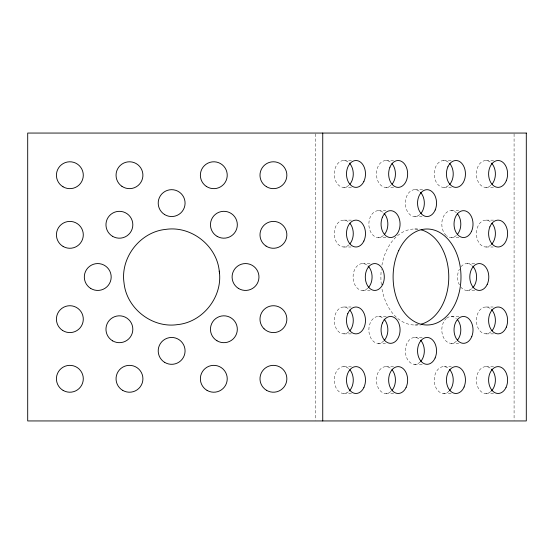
<?xml version="1.0" encoding="UTF-8"?>
<svg xmlns="http://www.w3.org/2000/svg" width="554" height="554" viewBox="0 0 554 554"><rect width="100%" height="100%" fill="white"/><g stroke="black" fill="none" stroke-linecap="round" stroke-linejoin="round"><path stroke-width="0.42" stroke-dasharray="2.77 2.08" d="M343.778 160.515L351.915 160.515M385.937 160.515L394.074 160.515M443.484 160.515L452.438 160.515M485.969 160.515L494.113 160.515M343.778 187.384L351.915 187.384M385.937 187.384L394.074 187.384M443.989 187.377L451.316 187.377M485.816 187.377L493.96 187.377M414.974 189.676L423.118 189.676M378.43 210.665L385.757 210.665M451.309 210.665L458.643 210.665M414.697 216.545L422.023 216.545M343.778 220.132L352.732 220.132M485.893 220.132L494.854 220.132M414.766 229.003L419.648 229.003M378.285 237.534L387.239 237.534M451.309 237.534L459.453 237.534M343.778 247.001L351.104 247.001M485.893 247.001L493.219 247.001M362.413 263.566L370.557 263.566M467.07 263.566L475.214 263.566M362.759 290.435L370.086 290.435M467.098 290.435L475.235 290.435M343.812 306.999L351.139 306.999M485.9 306.999L493.226 306.999M378.562 316.473L386.706 316.473M451.309 316.466L459.453 316.466M414.904 324.997L420.604 324.997M343.736 333.868L352.697 333.868M485.886 333.868L494.84 333.868M414.531 337.462L422.667 337.462M378.147 343.335L385.48 343.335M451.309 343.335L458.643 343.335M414.544 364.317L423.498 364.317M343.778 366.616L351.915 366.616M385.896 366.616L394.039 366.616M443.941 366.623L451.268 366.623M485.893 366.616L494.036 366.616M343.778 393.485L351.915 393.485M385.972 393.485L394.116 393.485M443.532 393.485L452.486 393.485M485.893 393.485L494.036 393.485M514.084 133.923L514.084 420.077M315.579 133.923L315.579 420.077M348.868 185.292A13.434 9.501 -90 0 1 336.714 182.938A13.434 9.501 -90 0 1 336.333 165.598A13.434 9.501 -90 0 1 348.348 162.17M490.92 185.348A13.434 9.501 -90 0 1 478.649 182.64A13.434 9.501 -90 0 1 478.753 165.085A13.434 9.501 -90 0 1 491.052 162.661M446.732 318.128A13.434 9.501 -90 0 1 456.399 318.557M456.399 341.243A13.434 9.501 -90 0 1 443.29 337.102A13.434 9.501 -90 0 1 446.219 318.557M446.219 235.443A13.434 9.501 -90 0 1 443.29 216.898A13.434 9.501 -90 0 1 456.399 212.757M456.399 235.443A13.434 9.501 -90 0 1 446.732 235.872M419.807 214.557A13.434 9.501 -90 0 1 407.55 211.739A13.434 9.501 -90 0 1 407.737 194.184A13.434 9.501 -90 0 1 420.043 191.871M383.389 235.498A13.434 9.501 90 0 1 371.118 232.798A13.434 9.501 90 0 1 371.215 215.243A13.434 9.501 90 0 1 383.506 212.812M461.018 266.661A13.434 9.501 -90 0 1 471.648 265.221M471.669 288.766A13.434 9.501 -90 0 1 461.039 287.367M459.404 284.915A13.434 9.501 -90 0 1 459.391 269.119M420.181 361.997A13.434 9.501 -90 0 1 407.848 359.989A13.434 9.501 -90 0 1 407.446 342.441A13.434 9.501 -90 0 1 419.662 339.318M348.348 391.83A13.434 9.501 -90 0 1 336.333 388.402A13.434 9.501 -90 0 1 336.714 371.062A13.434 9.501 -90 0 1 348.868 368.708M367.821 288.212A13.434 9.501 -90 0 1 355.64 286.169A13.434 9.501 -90 0 1 355.038 268.842A13.434 9.501 -90 0 1 367.011 265.11M383.77 340.939A13.434 9.501 90 0 1 371.291 338.882A13.434 9.501 90 0 1 371.173 321.112A13.434 9.501 90 0 1 383.624 318.716M490.983 391.394A13.434 9.501 -90 0 1 478.704 388.832A13.434 9.501 -90 0 1 478.704 371.277A13.434 9.501 -90 0 1 490.983 368.708M418.45 324.727A47.997 33.939 90 0 1 381.976 289.036M381.325 284.611A47.997 33.939 90 0 1 381.297 269.59M381.941 265.158A47.997 33.939 90 0 1 418.312 229.252M348.868 244.91A13.434 9.501 90 0 1 336.583 242.347A13.434 9.501 90 0 1 336.583 224.792A13.434 9.501 90 0 1 348.868 222.223M490.976 331.784A13.434 9.501 -90 0 1 478.698 329.201A13.434 9.501 -90 0 1 478.704 311.646A13.434 9.501 -90 0 1 490.989 309.097M490.983 244.91A13.434 9.501 90 0 1 478.704 242.347A13.434 9.501 90 0 1 478.704 224.792A13.434 9.501 90 0 1 490.983 222.223M448.532 185.542A13.434 9.501 90 0 1 436.323 182.349A13.434 9.501 90 0 1 436.774 164.808A13.434 9.501 90 0 1 449.114 162.869M391.027 185.292A13.434 9.501 -90 0 1 378.742 182.723A13.434 9.501 -90 0 1 378.742 165.168A13.434 9.501 -90 0 1 391.027 162.606M449.149 391.089A13.434 9.501 -90 0 1 436.808 389.247A13.434 9.501 -90 0 1 436.296 371.706A13.434 9.501 -90 0 1 448.491 368.424M391.055 391.366A13.434 9.501 -90 0 1 378.638 388.659A13.434 9.501 -90 0 1 378.984 370.896A13.434 9.501 -90 0 1 391.491 369.158M348.833 331.804A13.434 9.501 90 0 1 336.562 329.173A13.434 9.501 90 0 1 336.61 311.611A13.434 9.501 90 0 1 348.895 309.118"/><path stroke-width="0.83" d="M219.259 271.107C216.78 245.581 191.109 225.561 165.75 229.384C140.224 231.863 120.204 257.534 124.027 282.893C126.499 308.419 152.17 328.439 177.529 324.616C203.062 322.137 223.075 296.466 219.259 271.107L219.474 273.032M322.74 133.057L322.74 420.943M349.359 163.077A13.434 9.501 -90 0 1 349.83 184.295M491.536 163.139A13.434 9.501 -90 0 1 491.89 184.364M457.369 319.547A13.434 9.501 -90 0 1 457.369 340.253M457.369 213.747A13.434 9.501 -90 0 1 457.369 234.453M420.528 192.356A13.434 9.501 -90 0 1 420.784 213.588M383.998 213.29A13.434 9.501 90 0 1 384.358 234.515M472.652 266.121A13.434 9.501 -90 0 1 472.68 287.858M420.652 340.267A13.434 9.501 -90 0 1 420.659 361.499M349.83 369.705A13.434 9.501 -90 0 1 349.359 390.923M368.029 265.989A13.434 9.501 -90 0 1 368.306 287.727M384.109 319.208A13.434 9.501 90 0 1 384.254 340.44M491.474 369.186A13.434 9.501 -90 0 1 491.474 390.923M421.123 229.834A47.997 33.939 90 0 1 448.775 276.903A47.997 33.939 90 0 1 421.262 324.132M349.83 223.214A13.434 9.501 90 0 1 349.83 243.919M491.481 309.568A13.434 9.501 -90 0 1 491.945 330.793M491.952 223.214A13.434 9.501 90 0 1 491.474 244.439M449.592 163.368A13.434 9.501 90 0 1 449.523 184.6M391.99 163.596A13.434 9.501 -90 0 1 391.99 184.295M449.481 369.359A13.434 9.501 -90 0 1 449.633 390.584M391.962 369.67A13.434 9.501 -90 0 1 392.017 390.369M349.858 310.115A13.434 9.501 90 0 1 349.803 330.814M526.3 133.057L27.7 133.057L27.7 420.943L526.3 420.943L526.3 133.057M487.215 284.417A13.434 9.501 -90 0 0 479.882 263.593A13.434 9.501 -90 0 0 470.796 282.99A13.434 9.501 -90 0 0 487.215 284.417M471.752 336.617A13.434 9.501 -90 0 0 463.525 316.466A13.434 9.501 -90 0 0 455.298 336.617A13.434 9.501 -90 0 0 471.752 336.617M435.125 357.96A13.434 9.501 -90 0 0 427.342 337.462A13.434 9.501 -90 0 0 418.679 357.247A13.434 9.501 -90 0 0 435.125 357.96M382.447 322.934A13.434 9.501 90 0 0 390.362 343.335A13.434 9.501 90 0 0 398.901 323.439A13.434 9.501 90 0 0 382.447 322.934M363.902 387.488A13.434 9.501 -90 0 0 356.582 366.644A13.434 9.501 -90 0 0 347.483 386.027A13.434 9.501 -90 0 0 363.902 387.488M382.807 284.23A13.434 9.501 -90 0 0 375.224 263.579A13.434 9.501 -90 0 0 366.367 283.191A13.434 9.501 -90 0 0 382.807 284.23M382.378 217.293A13.434 9.501 90 0 0 390.501 237.534A13.434 9.501 90 0 0 398.832 217.473A13.434 9.501 90 0 0 382.378 217.293M435.202 209.994A13.434 9.501 -90 0 0 427.189 189.676A13.434 9.501 -90 0 0 418.755 209.654A13.434 9.501 -90 0 0 435.202 209.994M471.44 231.53A13.434 9.501 -90 0 0 464.12 210.693A13.434 9.501 -90 0 0 455.014 230.069A13.434 9.501 -90 0 0 471.44 231.53M363.902 181.38A13.434 9.501 -90 0 0 356.582 160.535A13.434 9.501 -90 0 0 347.483 179.918A13.434 9.501 -90 0 0 363.902 181.38M506.294 180.756A13.434 9.501 -90 0 0 498.185 160.515A13.434 9.501 -90 0 0 489.84 180.569A13.434 9.501 -90 0 0 506.294 180.756M506.017 387.488A13.434 9.501 -90 0 0 498.704 366.644A13.434 9.501 -90 0 0 489.598 386.027A13.434 9.501 -90 0 0 506.017 387.488M398.741 250.519A47.997 33.939 90 0 0 424.987 324.914A47.997 33.939 90 0 0 457.417 255.567A47.997 33.939 90 0 0 398.741 250.519M464.072 387.017A13.434 9.501 -90 0 0 456.15 366.623A13.434 9.501 -90 0 0 447.618 386.519A13.434 9.501 -90 0 0 464.072 387.017M406.082 387.447A13.434 9.501 -90 0 0 398.707 366.644A13.434 9.501 -90 0 0 389.656 386.076A13.434 9.501 -90 0 0 406.082 387.447M347.78 313.668A13.434 9.501 90 0 0 355.952 333.868A13.434 9.501 90 0 0 364.234 313.758A13.434 9.501 90 0 0 347.78 313.668M363.902 241.004A13.434 9.501 -90 0 0 356.582 220.16A13.434 9.501 -90 0 0 347.483 239.543A13.434 9.501 -90 0 0 363.902 241.004M389.919 167.232A13.434 9.501 90 0 0 398.146 187.384A13.434 9.501 90 0 0 406.373 167.232A13.434 9.501 90 0 0 389.919 167.232M447.895 166.809A13.434 9.501 90 0 0 455.603 187.37A13.434 9.501 90 0 0 464.342 167.654A13.434 9.501 90 0 0 447.895 166.809M489.881 226.849A13.434 9.501 90 0 0 498.108 247.001A13.434 9.501 90 0 0 506.335 226.849A13.434 9.501 90 0 0 489.881 226.849M506.328 327.158A13.434 9.501 -90 0 0 498.115 306.999A13.434 9.501 -90 0 0 489.875 327.137A13.434 9.501 -90 0 0 506.328 327.158M112.677 340.883A13.434 13.434 0 0 0 132.828 329.249A13.434 13.434 0 0 0 112.677 317.615A13.434 13.434 0 0 0 112.677 340.883M63.142 390.418A13.434 13.434 0 0 0 83.294 378.784A13.434 13.434 0 0 0 63.142 367.15A13.434 13.434 0 0 0 63.142 390.418M63.031 186.788A13.434 13.434 0 0 0 83.294 175.348A13.434 13.434 0 0 0 63.253 163.52A13.434 13.434 0 0 0 63.031 186.788M164.607 214.557A13.434 13.434 0 0 0 185.071 203.484A13.434 13.434 0 0 0 165.251 191.296A13.434 13.434 0 0 0 164.607 214.557M266.391 186.663A13.434 13.434 0 0 0 286.854 175.583A13.434 13.434 0 0 0 267.021 163.402A13.434 13.434 0 0 0 266.391 186.663M217.175 236.385A13.434 13.434 0 0 0 237.327 224.751A13.434 13.434 0 0 0 217.175 213.117A13.434 13.434 0 0 0 217.175 236.385M112.635 236.364A13.434 13.434 0 0 0 132.828 224.799A13.434 13.434 0 0 0 112.718 213.096A13.434 13.434 0 0 0 112.635 236.364M90.745 288.461A13.434 13.434 0 0 0 111.181 277.332A13.434 13.434 0 0 0 91.327 265.2A13.434 13.434 0 0 0 90.745 288.461M164.704 362.392A13.434 13.434 0 0 0 185.071 351.146A13.434 13.434 0 0 0 165.147 339.131A13.434 13.434 0 0 0 164.704 362.392M216.974 340.765A13.434 13.434 0 0 0 237.32 329.478A13.434 13.434 0 0 0 217.376 317.497A13.434 13.434 0 0 0 216.974 340.765M266.481 390.279A13.434 13.434 0 0 0 286.854 379.047A13.434 13.434 0 0 0 266.938 367.018A13.434 13.434 0 0 0 266.481 390.279M238.303 288.322A13.434 13.434 0 0 0 258.953 277.602A13.434 13.434 0 0 0 239.342 265.075A13.434 13.434 0 0 0 238.303 288.322M122.766 390.418A13.434 13.434 0 0 0 142.918 378.784A13.434 13.434 0 0 0 122.766 367.15A13.434 13.434 0 0 0 122.766 390.418M207.085 390.418A13.434 13.434 0 0 0 227.237 378.784A13.434 13.434 0 0 0 207.085 367.15A13.434 13.434 0 0 0 207.085 390.418M264.064 328.799A13.434 13.434 0 0 0 286.453 322.442A13.434 13.434 0 0 0 269.75 306.237A13.434 13.434 0 0 0 264.064 328.799M62.512 330.406A13.434 13.434 0 0 0 83.273 319.9A13.434 13.434 0 0 0 63.793 307.172A13.434 13.434 0 0 0 62.512 330.406M63.142 246.475A13.434 13.434 0 0 0 83.294 234.841A13.434 13.434 0 0 0 63.142 223.207A13.434 13.434 0 0 0 63.142 246.475M121.915 186.317A13.434 13.434 0 0 0 142.877 176.22A13.434 13.434 0 0 0 123.653 163.118A13.434 13.434 0 0 0 121.915 186.317M266.045 246.066A13.434 13.434 0 0 0 286.834 235.616A13.434 13.434 0 0 0 267.388 222.84A13.434 13.434 0 0 0 266.045 246.066M206.261 186.338A13.434 13.434 0 0 0 227.202 176.186A13.434 13.434 0 0 0 207.944 163.132A13.434 13.434 0 0 0 206.261 186.338"/></g></svg>
